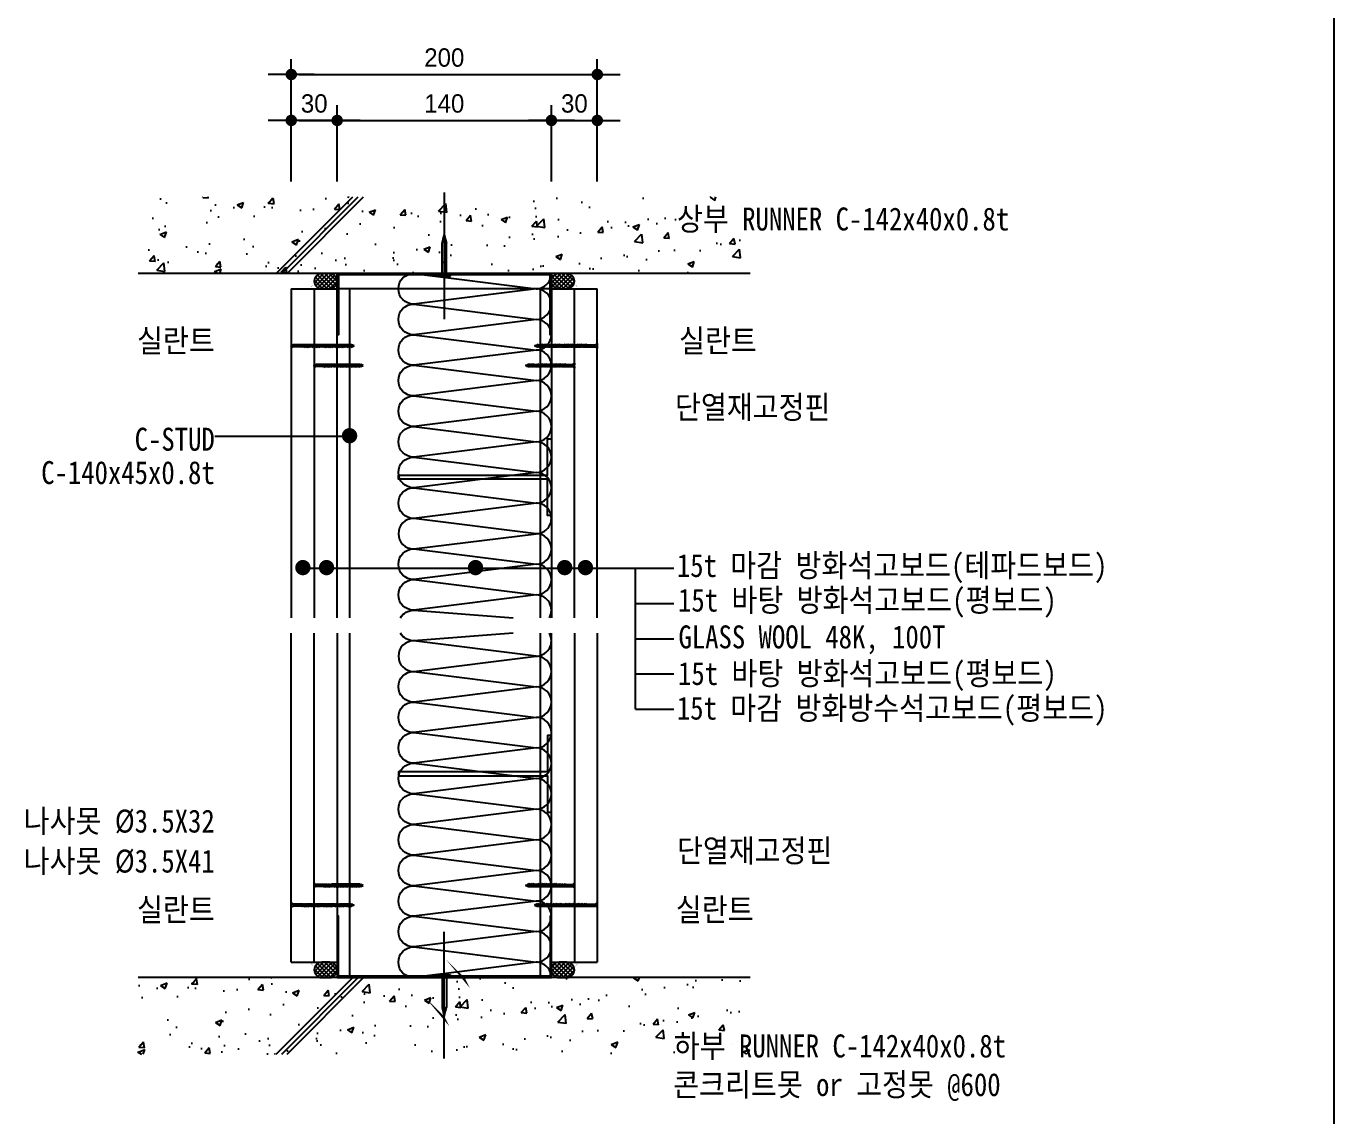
# Model space of a CAD drawing. Header units: millimetres. Extents: x 104 to 12536, y 73 to 2865.
# Drawn here: x 4368 to 5223, y 1595 to 2307 of the extents above; entities that cross this region are included whole.
import ezdxf
from ezdxf.enums import TextEntityAlignment as Align

# ---------------------------------------------------------------- set-up
doc = ezdxf.new("R2010")
doc.units = ezdxf.units.MM
doc.header["$LTSCALE"] = 5
doc.linetypes.add('CEN', pattern=[62, 60, -1, 0, -1])
for name, color, linetype in [('CEN', 1, 'CEN'), ('CHAN', 3, 'Continuous'), ('CONC', 2, 'Continuous'), ('ele', 8, 'Continuous'), ('formline', 6, 'Continuous'), ('GB', 7, 'Continuous'), ('HAT', 8, 'Continuous'), ('HAT-CON', 8, 'Continuous'), ('INSUL', 8, 'Continuous'), ('ITXT', 5, 'Continuous'), ('PIN', 4, 'Continuous'), ('RXDIM', 7, 'Continuous'), ('SCREW2', 8, 'Continuous'), ('TEXT', 7, 'Continuous')]:
    doc.layers.add(name, color=color, linetype=linetype)
doc.styles.add('CGS', font='')
doc.styles.add('RXHS', font='')
doc.styles.get('CGS').set_extended_font_data('Dotum')
doc.styles.get('RXHS').set_extended_font_data('DotumChe')
doc.dimstyles.new('NDIM', dxfattribs={"dimscale": 5, "dimtxt": 2.4, "dimasz": 1, "dimexe": 2, "dimexo": 2, "dimgap": 1, "dimtad": 1, "dimtoh": 1, "dimdec": 0, "dimzin": 0, "dimdsep": 46, "dimtxsty": 'CGS', "dimblk1": 'DOTK', "dimblk2": 'DOTK', "dimsah": 1, "dimcen": 3, "dimclrt": 3, "dimadec": 0, "dimazin": 0, "dimtfac": 1.25, "dimtdec": 0, "dimtix": 1, "dimtmove": 2, "dimatfit": 3, "dimldrblk": 'DOTK', "dimfxl": 1, "dimtolj": 1, "dimtzin": 0, "dimarcsym": 0})

# ---------------------------------------------------------------- blocks, each defined once
blk = doc.blocks.new('나사못41')
at = {"layer": 'SCREW2'}
for p, q in [((2.25, 39.17), (0.63, 38.74)), ((0.63, 38.74), (0.92, 39.12)), ((2.25, 38.32), (0.63, 37.89)), ((0.63, 37.89), (0.92, 38.27)), ((2.25, 36.62), (0.63, 36.19)), ((0.63, 36.19), (0.92, 36.58)), ((2.25, 35.78), (0.63, 35.35)), ((0.63, 35.35), (0.92, 35.73)), ((2.25, 34.93), (0.63, 34.5)), ((0.63, 34.5), (0.92, 34.88)), ((2.25, 37.47), (0.64, 37.04)), ((0.64, 37.04), (0.92, 37.43)), ((2.54, 39.55), (0.92, 39.12)), ((2.54, 38.7), (0.92, 38.27)), ((2.54, 37.86), (0.92, 37.43)), ((2.53, 37.01), (0.92, 36.58)), ((2.54, 36.16), (0.92, 35.73)), ((2.54, 35.31), (0.92, 34.88)), ((2.54, 34.47), (0.92, 34.04)), ((0.93, 38.81), (0.93, 38.28)), ((0.93, 37.97), (0.93, 37.43)), ((0.93, 37.12), (0.93, 36.58)), ((0.93, 36.27), (0.93, 35.73)), ((0.93, 35.43), (0.93, 34.89)), ((0.93, 34.58), (0.93, 34.04)), ((1.6, 41), (0.98, 39.39)), ((0.98, 39.39), (1.64, 39.91)), ((0.98, 39.39), (0.98, 39.14)), ((1.64, 39.91), (1.6, 41)), ((2.26, 39.48), (1.6, 41)), ((2.25, 39.17), (2.54, 39.55)), ((2.25, 39.17), (2.25, 38.63)), ((2.25, 38.32), (2.54, 38.7)), ((2.25, 38.32), (2.25, 37.78)), ((2.25, 37.47), (2.54, 37.86)), ((2.25, 37.47), (2.25, 36.93)), ((2.25, 36.62), (2.53, 37.01)), ((2.25, 36.62), (2.25, 36.08)), ((2.25, 35.78), (2.54, 36.16)), ((2.25, 35.78), (2.25, 35.24)), ((2.25, 34.93), (2.54, 35.31)), ((2.25, 34.93), (2.25, 34.39)), ((2.25, 34.08), (2.54, 34.47)), ((2.25, 33.23), (0.63, 32.8)), ((0.63, 32.8), (0.92, 33.19)), ((2.25, 32.39), (0.63, 31.96)), ((0.63, 31.96), (0.92, 32.34)), ((2.25, 31.54), (0.63, 31.11)), ((0.63, 31.11), (0.92, 31.5)), ((2.25, 29), (0.63, 28.57)), ((0.63, 28.57), (0.92, 28.95)), ((2.25, 34.08), (0.64, 33.65)), ((0.64, 33.65), (0.92, 34.04)), ((2.25, 30.69), (0.64, 30.26)), ((0.64, 30.26), (0.92, 30.65)), ((2.25, 29.85), (0.64, 29.42)), ((0.64, 29.42), (0.93, 29.8)), ((2.25, 28.15), (0.64, 27.72)), ((0.64, 27.72), (0.92, 28.11)), ((2.25, 27.3), (0.64, 26.87)), ((0.64, 26.87), (0.93, 27.26)), ((2.25, 26.46), (0.64, 26.03)), ((0.64, 26.03), (0.92, 26.41)), ((2.53, 33.62), (0.92, 33.19)), ((2.54, 32.77), (0.92, 32.34)), ((2.54, 31.92), (0.92, 31.5)), ((2.54, 31.08), (0.92, 30.65)), ((2.54, 29.38), (0.92, 28.95)), ((2.54, 28.54), (0.92, 28.11)), ((2.54, 26.84), (0.92, 26.41)), ((0.93, 33.73), (0.93, 33.19)), ((0.93, 32.88), (0.93, 32.34)), ((0.93, 32.04), (0.93, 31.5)), ((0.93, 31.19), (0.93, 30.65)), ((0.93, 30.34), (0.93, 29.8)), ((2.54, 30.23), (0.93, 29.8)), ((0.93, 29.49), (0.93, 28.95)), ((0.93, 28.65), (0.93, 28.11)), ((0.93, 27.8), (0.93, 27.26)), ((2.54, 27.69), (0.93, 27.26)), ((0.93, 26.95), (0.93, 26.41)), ((0.93, 26.1), (0.93, 25.56)), ((2.54, 25.99), (0.93, 25.56)), ((2.25, 34.08), (2.25, 33.54)), ((2.25, 33.23), (2.53, 33.62)), ((2.25, 33.23), (2.25, 32.69)), ((2.25, 32.39), (2.54, 32.77)), ((2.25, 32.39), (2.25, 31.85)), ((2.25, 31.54), (2.54, 31.92)), ((2.25, 31.54), (2.25, 31)), ((2.25, 30.69), (2.54, 31.08)), ((2.25, 30.69), (2.25, 30.15)), ((2.25, 29.85), (2.54, 30.23)), ((2.25, 29.84), (2.25, 29.3)), ((2.25, 29), (2.54, 29.38)), ((2.25, 29), (2.25, 28.46)), ((2.25, 28.15), (2.54, 28.54)), ((2.25, 28.15), (2.25, 27.61)), ((2.25, 27.3), (2.54, 27.69)), ((2.25, 27.3), (2.25, 26.76)), ((2.25, 26.46), (2.54, 26.84)), ((2.25, 26.45), (2.25, 25.92)), ((2.25, 25.61), (2.54, 25.99)), ((2.25, 24.76), (0.63, 24.33)), ((0.63, 24.33), (0.92, 24.72)), ((2.25, 25.61), (0.64, 25.18)), ((0.64, 25.18), (0.93, 25.56)), ((2.25, 23.91), (0.64, 23.48)), ((0.64, 23.48), (0.92, 23.87)), ((2.25, 23.07), (0.64, 22.64)), ((0.64, 22.64), (0.93, 23.02)), ((2.26, 22.22), (0.64, 21.79)), ((0.64, 21.79), (0.93, 22.18)), ((2.25, 21.37), (0.64, 20.94)), ((0.64, 20.94), (0.93, 21.33)), ((2.26, 20.53), (0.64, 20.1)), ((0.64, 20.1), (0.93, 20.48)), ((2.25, 19.68), (0.64, 19.25)), ((0.64, 19.25), (0.92, 19.63)), ((2.25, 18.83), (0.64, 18.4)), ((0.64, 18.4), (0.93, 18.79)), ((2.26, 17.98), (0.64, 17.55)), ((0.64, 17.55), (0.93, 17.94)), ((2.26, 17.14), (0.64, 16.71)), ((2.54, 25.15), (0.92, 24.72)), ((2.54, 24.3), (0.92, 23.87)), ((2.54, 20.06), (0.92, 19.63)), ((0.93, 25.26), (0.93, 24.72)), ((0.93, 24.41), (0.93, 23.87)), ((0.93, 23.56), (0.93, 23.02)), ((2.54, 23.45), (0.93, 23.02)), ((0.93, 22.71), (0.93, 22.18)), ((2.54, 22.6), (0.93, 22.18)), ((0.93, 21.87), (0.93, 21.33)), ((2.54, 21.76), (0.93, 21.33)), ((0.93, 21.02), (0.93, 20.48)), ((2.54, 20.91), (0.93, 20.48)), ((0.93, 20.17), (0.93, 19.63)), ((0.93, 19.32), (0.93, 18.79)), ((2.54, 19.21), (0.93, 18.79)), ((0.93, 18.48), (0.93, 17.94)), ((0.93, 18.48), (0.93, 17.94)), ((2.54, 18.37), (0.93, 17.94)), ((0.93, 17.63), (0.93, 17.09)), ((2.55, 17.52), (0.93, 17.09)), ((2.25, 25.61), (2.25, 25.07)), ((2.25, 24.76), (2.54, 25.15)), ((2.25, 24.76), (2.25, 24.22)), ((2.25, 23.91), (2.54, 24.3)), ((2.25, 23.91), (2.25, 23.37)), ((2.25, 23.07), (2.54, 23.45)), ((2.25, 23.06), (2.25, 20.53)), ((2.25, 21.37), (2.54, 21.76)), ((2.25, 21.37), (2.25, 20.83)), ((2.25, 20.52), (2.25, 19.98)), ((2.25, 19.68), (2.54, 20.06)), ((2.25, 19.68), (2.25, 19.14)), ((2.25, 18.83), (2.54, 19.21)), ((2.25, 18.83), (2.25, 18.29)), ((2.25, 17.98), (2.25, 17.44)), ((2.25, 17.13), (2.25, 16.59)), ((2.26, 22.22), (2.54, 22.6)), ((2.26, 20.53), (2.54, 20.91)), ((2.26, 17.98), (2.54, 18.37)), ((2.26, 17.14), (2.55, 17.52)), ((0.64, 16.71), (0.93, 17.09)), ((2.26, 15.44), (0.64, 15.01)), ((0.64, 15.01), (0.93, 15.4)), ((2.26, 14.59), (0.64, 14.16)), ((0.64, 14.16), (0.93, 14.55)), ((2.26, 16.29), (0.65, 15.86)), ((0.65, 15.86), (0.93, 16.24)), ((2.26, 13.75), (0.65, 13.32)), ((0.65, 13.32), (0.93, 13.7)), ((2.26, 12.9), (0.65, 12.47)), ((0.65, 12.47), (0.93, 12.86)), ((2.26, 12.05), (0.65, 11.62)), ((0.65, 11.62), (0.93, 12.01)), ((2.26, 11.21), (0.65, 10.78)), ((0.65, 10.78), (0.93, 11.16)), ((2.26, 10.38), (0.65, 9.95)), ((0.65, 9.95), (0.93, 10.33)), ((2.26, 9.55), (0.65, 9.12)), ((0.65, 9.12), (0.93, 9.5)), ((2.26, 8.72), (0.65, 8.29)), ((0.65, 8.29), (0.93, 8.67)), ((0.93, 16.78), (0.93, 16.24)), ((2.55, 16.67), (0.93, 16.24)), ((0.93, 15.94), (0.93, 15.4)), ((2.54, 15.83), (0.93, 15.4)), ((0.93, 15.09), (0.93, 14.55)), ((2.55, 14.98), (0.93, 14.55)), ((0.93, 14.24), (0.93, 13.7)), ((2.55, 14.13), (0.93, 13.7)), ((0.93, 13.39), (0.93, 12.86)), ((2.55, 13.29), (0.93, 12.86)), ((0.93, 12.55), (0.93, 12.01)), ((2.55, 12.44), (0.93, 12.01)), ((0.93, 11.7), (0.93, 10.33)), ((2.55, 11.59), (0.93, 11.16)), ((2.55, 10.76), (0.93, 10.33)), ((0.93, 10.02), (0.93, 9.5)), ((2.55, 9.93), (0.93, 9.5)), ((0.93, 9.19), (0.93, 8.67)), ((2.55, 9.1), (0.93, 8.67)), ((2.25, 16.29), (2.25, 15.75)), ((2.25, 15.44), (2.25, 14.9)), ((2.25, 14.59), (2.25, 14.05)), ((2.25, 13.75), (2.25, 13.21)), ((2.25, 12.05), (2.25, 11.51)), ((2.25, 11.2), (2.25, 10.68)), ((2.25, 10.37), (2.25, 9.85)), ((2.25, 9.54), (2.25, 9.02)), ((2.25, 8.71), (2.25, 8.19)), ((2.26, 16.29), (2.55, 16.67)), ((2.26, 15.44), (2.54, 15.83)), ((2.26, 14.59), (2.55, 14.98)), ((2.26, 13.75), (2.55, 14.13)), ((2.26, 12.9), (2.55, 13.29)), ((2.26, 12.9), (2.26, 12.36)), ((2.26, 12.05), (2.55, 12.44)), ((2.26, 11.21), (2.55, 11.59)), ((2.26, 10.38), (2.55, 10.76)), ((2.26, 9.55), (2.55, 9.93)), ((2.26, 8.72), (2.55, 9.1)), ((2.26, 7.89), (0.65, 7.46)), ((0.65, 7.46), (0.93, 7.84)), ((2.26, 7.06), (0.65, 6.63)), ((0.65, 6.63), (0.93, 7.01)), ((0.93, 8.36), (0.93, 7.84)), ((2.55, 8.27), (0.93, 7.84)), ((0.93, 7.53), (0.93, 7.01)), ((2.55, 7.44), (0.93, 7.01)), ((0.93, 6.7), (0.93, 1.19)), ((1.54, 0.48), (1.54, 0.65)), ((1.6, 0.68), (1.57, 0.68)), ((1.63, 0.48), (1.63, 0.65)), ((2.08, 0), (3.2, 0)), ((2.25, 7.88), (2.25, 7.36)), ((2.25, 7.05), (2.25, 1.19)), ((2.26, 7.89), (2.55, 8.27)), ((2.26, 7.06), (2.55, 7.44)), ((-0.03, 0), (1.09, 0))]:
    blk.add_line(p, q, dxfattribs=at)
for centre, radius, start, end in [((-0.49, 1.35), 1.43, 288.66128, 353.44689), ((1.07, 0.47), 0.473, 267.52648, 0.91384), ((1.59, -1.99), 2.05, 80.28655, 99.71345), ((1.57, 0.65), 0.033, 90, 180), ((1.6, 0.65), 0.033, 0, 90), ((2.1, 0.47), 0.473, 179.08616, 272.47352), ((3.64, 1.33), 1.4, 185.72984, 251.659)]:
    blk.add_arc(centre, radius, start, end, dxfattribs=at)
blk = doc.blocks.new('고정못')
at = {"layer": 'CEN'}
blk.add_line((4.11, 55.13), (4.11, -27.57), dxfattribs=at)
at = {"layer": 'SCREW2'}
for p, q in [((2.66, 21.76), (4.11, 27.57)), ((4.11, 27.57), (5.56, 21.76)), ((2.66, 2.42), (2.66, 21.76)), ((5.56, 2.42), (5.56, 21.76)), ((0, 1.45), (8.22, 1.45)), ((0, 0.48), (0, 1.45)), ((0, 0.48), (8.22, 0.48)), ((2.42, 0), (2.42, 0.48)), ((2.42, 0), (5.8, 0)), ((5.8, 0), (5.8, 0.48)), ((8.22, 0.48), (8.22, 1.45))]:
    blk.add_line(p, q, dxfattribs=at)
blk.add_lwpolyline([(4.11, 27.57), (4.63, 22.28, 0.255479), (5.56, 21.76, 0.15073)], format="xyb", dxfattribs=at)
at = {"layer": 'SCREW2', "extrusion": (0, 0, -1)}
for centre, major_axis, ratio, start_param, end_param in [((0.06, 2.43), (2.6, 0.01), 0.375814, 0.025149, 1.595945), ((0.99, 2.42), (2.42, 0.09), 0.428989, 0.090861, 1.274963)]:
    blk.add_ellipse(centre, major_axis=major_axis, ratio=ratio, start_param=start_param, end_param=end_param, dxfattribs=at)
at = {"layer": 'SCREW2'}
for centre, major_axis, ratio, start_param, end_param in [((7.23, 2.42), (-2.42, 0.09), 0.428989, 0.090861, 1.274963), ((8.16, 2.43), (-2.6, 0.01), 0.375814, 0.025149, 1.595945)]:
    blk.add_ellipse(centre, major_axis=major_axis, ratio=ratio, start_param=start_param, end_param=end_param, dxfattribs=at)
blk = doc.blocks.new('DOTK')
blk.add_line((-3, 0), (3, 0))
at = {"const_width": 0.75}
blk.add_lwpolyline([(-0.375, 0, 1), (0.375, 0, 1)], format="xyb", close=True, dxfattribs=at)
blk = doc.blocks.new('*D149')
at = {"layer": 'RXDIM', "color": 0, "lineweight": -2, "transparency": 16777216}
for p, q in [((4541.59, 2205.76), (4541.59, 2285.76)), ((4741.59, 2205.76), (4741.59, 2285.76)), ((4546.59, 2275.76), (4736.59, 2275.76))]:
    blk.add_line(p, q, dxfattribs=at)
at = {"layer": 'RXDIM', "color": 0, "lineweight": -2, "transparency": 16777216, "xscale": 5, "yscale": 5, "zscale": 5, "rotation": 180}
blk.add_blockref('DOTK', (4541.59, 2275.76), dxfattribs=at)
at = {"layer": 'RXDIM', "color": 0, "lineweight": -2, "transparency": 16777216, "xscale": 5, "yscale": 5, "zscale": 5}
blk.add_blockref('DOTK', (4741.59, 2275.76), dxfattribs=at)
at = {"layer": 'RXDIM', "color": 3, "transparency": 16777216, "insert": (4641.59, 2286.77), "char_height": 12, "attachment_point": 5, "style": 'CGS'}
blk.add_mtext('\\A1;200', dxfattribs=at)
blk = doc.blocks.new('*D150')
at = {"layer": 'RXDIM', "color": 0, "lineweight": -2, "transparency": 16777216}
for p, q in [((4541.59, 2205.76), (4541.59, 2255.76)), ((4571.59, 2205.76), (4571.59, 2255.76)), ((4546.59, 2245.76), (4566.59, 2245.76))]:
    blk.add_line(p, q, dxfattribs=at)
at = {"layer": 'RXDIM', "color": 0, "lineweight": -2, "transparency": 16777216, "xscale": 5, "yscale": 5, "zscale": 5, "rotation": 180}
blk.add_blockref('DOTK', (4541.59, 2245.76), dxfattribs=at)
at = {"layer": 'RXDIM', "color": 0, "lineweight": -2, "transparency": 16777216, "xscale": 5, "yscale": 5, "zscale": 5}
blk.add_blockref('DOTK', (4571.59, 2245.76), dxfattribs=at)
at = {"layer": 'RXDIM', "color": 3, "transparency": 16777216, "insert": (4556.59, 2256.77), "char_height": 12, "attachment_point": 5, "style": 'CGS'}
blk.add_mtext('\\A1;30', dxfattribs=at)
blk = doc.blocks.new('*D151')
at = {"layer": 'RXDIM', "color": 0, "lineweight": -2, "transparency": 16777216}
for p, q in [((4571.59, 2205.76), (4571.59, 2255.76)), ((4711.59, 2205.76), (4711.59, 2255.76)), ((4576.59, 2245.76), (4706.59, 2245.76))]:
    blk.add_line(p, q, dxfattribs=at)
at = {"layer": 'RXDIM', "color": 0, "lineweight": -2, "transparency": 16777216, "xscale": 5, "yscale": 5, "zscale": 5, "rotation": 180}
blk.add_blockref('DOTK', (4571.59, 2245.76), dxfattribs=at)
at = {"layer": 'RXDIM', "color": 0, "lineweight": -2, "transparency": 16777216, "xscale": 5, "yscale": 5, "zscale": 5}
blk.add_blockref('DOTK', (4711.59, 2245.76), dxfattribs=at)
at = {"layer": 'RXDIM', "color": 3, "transparency": 16777216, "insert": (4641.59, 2256.77), "char_height": 12, "attachment_point": 5, "style": 'CGS'}
blk.add_mtext('\\A1;140', dxfattribs=at)
blk = doc.blocks.new('*D152')
at = {"layer": 'RXDIM', "color": 0, "lineweight": -2, "transparency": 16777216}
for p, q in [((4711.59, 2205.76), (4711.59, 2255.76)), ((4741.59, 2205.76), (4741.59, 2255.76)), ((4716.59, 2245.76), (4736.59, 2245.76))]:
    blk.add_line(p, q, dxfattribs=at)
at = {"layer": 'RXDIM', "color": 0, "lineweight": -2, "transparency": 16777216, "xscale": 5, "yscale": 5, "zscale": 5, "rotation": 180}
blk.add_blockref('DOTK', (4711.59, 2245.76), dxfattribs=at)
at = {"layer": 'RXDIM', "color": 0, "lineweight": -2, "transparency": 16777216, "xscale": 5, "yscale": 5, "zscale": 5}
blk.add_blockref('DOTK', (4741.59, 2245.76), dxfattribs=at)
at = {"layer": 'RXDIM', "color": 3, "transparency": 16777216, "insert": (4726.59, 2256.77), "char_height": 12, "attachment_point": 5, "style": 'CGS'}
blk.add_mtext('\\A1;30', dxfattribs=at)
blk = doc.blocks.new('나사못32')
at = {"layer": 'SCREW2'}
for p, q in [((2.24, 30.17), (0.63, 29.74)), ((0.63, 29.74), (0.92, 30.12)), ((2.25, 29.32), (0.63, 28.89)), ((0.63, 28.89), (0.92, 29.27)), ((2.25, 28.47), (0.63, 28.04)), ((0.63, 28.04), (0.92, 28.43)), ((2.24, 27.62), (0.63, 27.19)), ((0.63, 27.19), (0.91, 27.58)), ((2.24, 26.78), (0.63, 26.35)), ((0.63, 26.35), (0.92, 26.73)), ((2.25, 25.93), (0.63, 25.5)), ((0.63, 25.5), (0.92, 25.88)), ((2.53, 28.01), (0.91, 27.58)), ((2.53, 30.55), (0.92, 30.12)), ((0.92, 29.81), (0.92, 29.28)), ((2.53, 29.7), (0.92, 29.27)), ((0.92, 28.97), (0.92, 28.43)), ((2.54, 28.86), (0.92, 28.43)), ((0.92, 28.12), (0.92, 27.58)), ((0.92, 27.27), (0.92, 26.73)), ((2.53, 27.16), (0.92, 26.73)), ((0.92, 26.43), (0.92, 25.89)), ((2.53, 26.31), (0.92, 25.88)), ((1.6, 32), (0.98, 30.39)), ((0.98, 30.39), (1.64, 30.91)), ((0.98, 30.39), (0.98, 30.14)), ((1.64, 30.91), (1.6, 32)), ((2.27, 30.45), (1.6, 32)), ((2.24, 30.17), (2.53, 30.55)), ((2.24, 30.17), (2.24, 29.63)), ((2.24, 29.32), (2.24, 28.78)), ((2.24, 28.47), (2.24, 27.93)), ((2.24, 27.62), (2.53, 28.01)), ((2.24, 27.62), (2.24, 27.08)), ((2.24, 26.78), (2.53, 27.16)), ((2.24, 26.78), (2.24, 26.24)), ((2.24, 25.93), (2.24, 25.39)), ((2.25, 29.32), (2.53, 29.7)), ((2.25, 28.47), (2.54, 28.86)), ((2.25, 25.93), (2.53, 26.31)), ((2.25, 25.08), (0.63, 24.65)), ((0.63, 24.65), (0.92, 25.04)), ((2.24, 24.23), (0.63, 23.8)), ((0.63, 23.8), (0.91, 24.19)), ((2.24, 23.39), (0.63, 22.96)), ((0.63, 22.96), (0.92, 23.34)), ((2.25, 22.54), (0.63, 22.11)), ((0.63, 22.11), (0.92, 22.5)), ((2.25, 21.69), (0.63, 21.26)), ((0.63, 21.26), (0.92, 21.65)), ((2.25, 20), (0.63, 19.57)), ((0.63, 19.57), (0.92, 19.95)), ((2.25, 19.15), (0.63, 18.72)), ((0.63, 18.72), (0.92, 19.11)), ((2.25, 17.46), (0.63, 17.03)), ((0.63, 17.03), (0.92, 17.41)), ((2.25, 20.85), (0.64, 20.42)), ((0.64, 20.42), (0.92, 20.8)), ((2.25, 18.3), (0.64, 17.87)), ((0.64, 17.87), (0.92, 18.26)), ((2.53, 24.62), (0.91, 24.19)), ((0.92, 25.58), (0.92, 25.04)), ((2.54, 25.47), (0.92, 25.04)), ((0.92, 24.73), (0.92, 24.19)), ((0.92, 23.88), (0.92, 23.34)), ((2.53, 23.77), (0.92, 23.34)), ((0.92, 23.04), (0.92, 22.5)), ((2.53, 22.92), (0.92, 22.5)), ((0.92, 22.19), (0.92, 21.65)), ((2.54, 22.08), (0.92, 21.65)), ((0.92, 21.34), (0.92, 20.8)), ((2.54, 21.23), (0.92, 20.8)), ((0.92, 20.49), (0.92, 19.95)), ((2.53, 20.38), (0.92, 19.95)), ((0.92, 19.65), (0.92, 19.11)), ((2.54, 19.54), (0.92, 19.11)), ((0.92, 18.8), (0.92, 18.26)), ((2.54, 18.69), (0.92, 18.26)), ((0.92, 17.95), (0.92, 17.41)), ((2.54, 17.84), (0.92, 17.41)), ((0.92, 17.45), (0.92, 16.92)), ((0.92, 17.22), (0.92, 16.68)), ((2.54, 17.11), (0.92, 16.68)), ((2.24, 25.08), (2.24, 24.54)), ((2.24, 24.23), (2.53, 24.62)), ((2.24, 24.23), (2.24, 23.69)), ((2.24, 23.39), (2.53, 23.77)), ((2.24, 23.39), (2.24, 22.85)), ((2.24, 22.54), (2.24, 22)), ((2.24, 21.69), (2.24, 21.15)), ((2.24, 20.84), (2.24, 20.3)), ((2.24, 20), (2.24, 19.46)), ((2.24, 19.15), (2.24, 18.61)), ((2.24, 18.3), (2.24, 17.76)), ((2.24, 17.45), (2.24, 17.03)), ((2.25, 25.08), (2.54, 25.47)), ((2.25, 22.54), (2.53, 22.92)), ((2.25, 21.69), (2.54, 22.08)), ((2.25, 20.85), (2.54, 21.23)), ((2.25, 20), (2.53, 20.38)), ((2.25, 19.15), (2.54, 19.54)), ((2.25, 18.3), (2.54, 18.69)), ((2.25, 17.46), (2.54, 17.84)), ((2.25, 16.73), (2.54, 17.11)), ((2.25, 15.9), (0.63, 15.47)), ((0.63, 15.47), (0.92, 15.86)), ((2.25, 13.36), (0.63, 12.93)), ((0.63, 12.93), (0.92, 13.32)), ((2.25, 16.73), (0.64, 16.3)), ((0.64, 16.3), (0.92, 16.68)), ((2.25, 15.06), (0.64, 14.63)), ((0.64, 14.63), (0.92, 15.01)), ((2.25, 14.21), (0.64, 13.78)), ((0.64, 13.78), (0.92, 14.16)), ((2.25, 12.51), (0.64, 12.08)), ((0.64, 12.08), (0.92, 12.47)), ((2.25, 11.67), (0.64, 11.24)), ((0.64, 11.24), (0.92, 11.62)), ((2.26, 10.82), (0.64, 10.39)), ((0.64, 10.39), (0.93, 10.78)), ((2.27, 9.98), (0.65, 9.55)), ((0.65, 9.55), (0.94, 9.93)), ((2.27, 9.13), (0.66, 8.7)), ((0.66, 8.7), (0.94, 9.09)), ((0.92, 16.37), (0.92, 15.86)), ((2.54, 16.29), (0.92, 15.86)), ((0.92, 15.55), (0.92, 15.01)), ((2.54, 15.44), (0.92, 15.01)), ((0.92, 14.7), (0.92, 14.16)), ((2.54, 14.59), (0.92, 14.16)), ((0.92, 13.86), (0.92, 13.32)), ((2.54, 13.75), (0.92, 13.32)), ((0.92, 13.01), (0.92, 12.47)), ((2.54, 12.9), (0.92, 12.47)), ((0.92, 12.16), (0.92, 11.62)), ((2.54, 12.05), (0.92, 11.62)), ((0.93, 11.32), (0.93, 10.78)), ((2.55, 11.21), (0.93, 10.78)), ((0.94, 10.47), (0.94, 9.93)), ((2.55, 10.36), (0.94, 9.93)), ((2.56, 9.51), (0.94, 9.09)), ((0.95, 9.63), (0.95, 9.09)), ((0.95, 8.78), (0.95, 8.24)), ((2.56, 8.67), (0.95, 8.24)), ((2.24, 16.72), (2.24, 16.54)), ((2.24, 16.71), (2.24, 15.86)), ((2.24, 15.9), (2.24, 15.36)), ((2.24, 14.21), (2.24, 13.67)), ((2.24, 13.36), (2.24, 12.82)), ((2.24, 12.51), (2.24, 11.97)), ((2.25, 15.9), (2.54, 16.29)), ((2.25, 15.06), (2.54, 15.44)), ((2.25, 15.06), (2.25, 14.52)), ((2.25, 14.21), (2.54, 14.59)), ((2.25, 13.36), (2.54, 13.75)), ((2.25, 12.51), (2.54, 12.9)), ((2.25, 11.67), (2.54, 12.05)), ((2.25, 11.67), (2.25, 11.13)), ((2.26, 10.82), (2.55, 11.21)), ((2.26, 10.82), (2.26, 10.28)), ((2.27, 9.98), (2.55, 10.36)), ((2.27, 9.98), (2.27, 9.44)), ((2.27, 9.13), (2.56, 9.51)), ((2.27, 9.13), (2.27, 8.59)), ((2.27, 8.28), (2.56, 8.67)), ((0, 0), (1.12, 0)), ((2.27, 8.28), (0.66, 7.85)), ((0.66, 7.85), (0.95, 8.24)), ((2.28, 7.44), (0.67, 7.01)), ((0.67, 7.01), (0.95, 7.39)), ((2.29, 6.59), (0.67, 6.16)), ((0.67, 6.16), (0.96, 6.55)), ((2.28, 5.74), (0.67, 5.31)), ((0.67, 5.31), (0.95, 5.7)), ((0.95, 7.93), (0.95, 7.39)), ((2.57, 7.82), (0.95, 7.39)), ((2.57, 6.13), (0.95, 5.7)), ((0.95, 5.39), (0.95, 1.19)), ((0.96, 7.09), (0.96, 6.55)), ((2.57, 6.98), (0.96, 6.55)), ((0.96, 6.24), (0.96, 5.7)), ((1.57, 0.48), (1.57, 0.65)), ((1.63, 0.68), (1.6, 0.68)), ((1.66, 0.48), (1.66, 0.65)), ((2.27, 8.28), (2.27, 7.74)), ((2.27, 5.74), (2.27, 1.19)), ((2.28, 7.44), (2.57, 7.82)), ((2.28, 7.44), (2.28, 6.9)), ((2.28, 6.59), (2.28, 6.05)), ((2.28, 5.74), (2.57, 6.13)), ((2.29, 6.59), (2.57, 6.98)), ((2.11, 0), (3.23, 0))]:
    blk.add_line(p, q, dxfattribs=at)
for centre, radius, start, end in [((-0.44, 1.33), 1.4, 288.341, 354.27016), ((1.1, 0.47), 0.473, 267.52648, 0.91384), ((1.61, -1.99), 2.05, 80.28655, 99.71345), ((1.6, 0.65), 0.033, 90, 180), ((1.63, 0.65), 0.033, 360, 90), ((2.13, 0.47), 0.473, 179.08616, 272.47352), ((3.67, 1.33), 1.4, 185.72984, 251.659)]:
    blk.add_arc(centre, radius, start, end, dxfattribs=at)

msp = doc.modelspace()

# ---------------------------------------------------------------- hatches: boundary and pattern name
at = {"layer": 'HAT'}
h = msp.add_hatch(dxfattribs=at)
h.set_pattern_fill('_USER', color=256, scale=2, angle=45, style=0, double=1, pattern_type=0)
h.set_pattern_definition([(45, (596.2201, -5950.2375), (-1.41421356, 1.41421356), []), (135, (596.2201, -5950.2375), (-1.41421356, -1.41421356), [])])
h.paths.add_polyline_path([(4566.59, 2145.76), (4561.59, 2145.76, 1), (4561.59, 2135.76), (4566.59, 2135.76, 1)])
h = msp.add_hatch(dxfattribs=at)
h.set_pattern_fill('_USER', color=256, scale=2, angle=45, style=0, double=1, pattern_type=0)
h.set_pattern_definition([(45, (751.2201, -5950.2375), (-1.41421356, 1.41421356), []), (135, (751.2201, -5950.2375), (-1.41421356, -1.41421356), [])])
h.paths.add_polyline_path([(4721.59, 2145.76), (4716.59, 2145.76, 1), (4716.59, 2135.76), (4721.59, 2135.76, 1)])
h = msp.add_hatch(dxfattribs=at)
h.set_pattern_fill('_USER', color=256, scale=2, angle=45, style=0, double=1, pattern_type=0)
h.set_pattern_definition([(45, (596.2201, -6400.238), (-1.41421356, 1.41421356), []), (135, (596.2201, -6400.238), (-1.41421356, -1.41421356), [])])
h.paths.add_polyline_path([(4566.59, 1695.76), (4561.59, 1695.76, 1), (4561.59, 1685.76), (4566.59, 1685.76, 1)])
h = msp.add_hatch(dxfattribs=at)
h.set_pattern_fill('_USER', color=256, scale=2, angle=45, style=0, double=1, pattern_type=0)
h.set_pattern_definition([(45, (751.2201, -6400.238), (-1.41421356, 1.41421356), []), (135, (751.2201, -6400.238), (-1.41421356, -1.41421356), [])])
h.paths.add_polyline_path([(4721.59, 1695.76), (4716.59, 1695.76, 1), (4716.59, 1685.76), (4721.59, 1685.76, 1)])
at = {"layer": 'HAT-CON'}
h = msp.add_hatch(dxfattribs=at)
h.set_pattern_fill('AR-CONC', color=256, scale=6, style=0)
h.set_pattern_definition([(50, (-40307.598, -3343.775), (43.03561, -3.765128), [4.5, -49.5]), (355, (-40307.598, -3343.775), (-8.32508, 45.13153), [3.6, -39.6]), (100.4514, (-40304.01, -3344.09), (34.710563, 41.366373), [3.82441, -42.068527]), (46.1842, (-40307.6, -3331.775), (64.03446, -9.93114), [6.75, -74.25]), (96.6356, (-40302.26, -3332.6), (56.07976, 58.44707), [5.73662, -63.10278]), (351.1842, (-40307.6, -3331.775), (56.07972, 58.44712), [5.4, -59.4]), (21, (-40301.598, -3334.775), (35.814423, -24.157133), [4.5, -49.5]), (326, (-40301.598, -3334.775), (14.59892, 43.509003), [3.6, -39.6]), (71.4514, (-40298.613, -3336.79), (50.413358, 19.35183), [3.82441, -42.068527]), (37.5, (-40307.598, -3343.775), (0.7295913, 19.973631), [0, -39.12, 0, -40.2, 0, -39.75]), (7.5, (-40307.598, -3343.775), (15.784172, 23.664703), [0, -22.92, 0, -38.22, 0, -15.15]), (327.5, (-40320.978, -3343.775), (32.029346, -1.3532923), [0, -15, 0, -46.8, 0, -62.1]), (317.5, (-40326.978, -3343.775), (34.99117, 6.006299), [0, -19.5, 0, -31.08, 0, -44.1])])
h.paths.add_polyline_path([(4841.59, 2145.76), (4841.59, 2195.76), (4441.59, 2195.76), (4441.59, 2145.76)])
h = msp.add_hatch(dxfattribs=at)
h.set_pattern_fill('AR-CONC', color=256, scale=6, style=0)
h.set_pattern_definition([(50, (-40357.598, -3853.775), (43.03561, -3.765128), [4.5, -49.5]), (355, (-40357.598, -3853.775), (-8.32508, 45.13153), [3.6, -39.6]), (100.4514, (-40354.01, -3854.09), (34.710563, 41.366373), [3.82441, -42.068527]), (46.1842, (-40357.6, -3841.775), (64.03446, -9.93114), [6.75, -74.25]), (96.6356, (-40352.26, -3842.6), (56.07976, 58.44707), [5.73662, -63.10278]), (351.1842, (-40357.6, -3841.775), (56.07972, 58.44712), [5.4, -59.4]), (21, (-40351.598, -3844.775), (35.814423, -24.157133), [4.5, -49.5]), (326, (-40351.598, -3844.775), (14.59892, 43.509003), [3.6, -39.6]), (71.4514, (-40348.613, -3846.79), (50.413358, 19.35183), [3.82441, -42.068527]), (37.5, (-40357.598, -3853.775), (0.7295913, 19.973631), [0, -39.12, 0, -40.2, 0, -39.75]), (7.5, (-40357.598, -3853.775), (15.784172, 23.664703), [0, -22.92, 0, -38.22, 0, -15.15]), (327.5, (-40370.978, -3853.775), (32.029346, -1.3532923), [0, -15, 0, -46.8, 0, -62.1]), (317.5, (-40376.978, -3853.775), (34.99117, 6.006299), [0, -19.5, 0, -31.08, 0, -44.1])])
h.paths.add_polyline_path([(4841.59, 1635.76), (4841.59, 1685.76), (4441.59, 1685.76), (4441.59, 1635.76)])

# ---------------------------------------------------------------- linework, layer by layer
at = {"layer": 'CHAN', "color": 3}
for points in [[(4711.59, 2145.76), (4711.59, 2105.76), (4710.79, 2105.76), (4710.79, 2144.96), (4572.39, 2144.96), (4572.39, 2105.76), (4571.59, 2105.76), (4571.59, 2145.76)], [(4572.39, 1686.56), (4572.39, 1725.76), (4571.59, 1725.76), (4571.59, 1685.76), (4711.59, 1685.76), (4711.59, 1725.76), (4710.79, 1725.76), (4710.79, 1686.56)]]:
    msp.add_lwpolyline(points, close=True, dxfattribs=at)
at = {"layer": 'CONC'}
for p, q in [((4841.59, 2145.76), (4441.59, 2145.76)), ((4841.59, 1685.76), (4441.59, 1685.76))]:
    msp.add_line(p, q, dxfattribs=at)
at = {"layer": 'ele', "color": 8}
for p, q in [((4572.39, 2135.99), (4711.59, 2135.99)), ((4579.64, 2135.99), (4579.64, 1920.76)), ((4704.34, 2135.99), (4704.34, 1920.76)), ((4579.64, 1910.76), (4579.64, 1686.56)), ((4704.34, 1910.76), (4704.34, 1686.56))]:
    msp.add_line(p, q, dxfattribs=at)
at = {"layer": 'formline'}
msp.add_line((5222.94, 2865.5), (5222.94, 104.5), dxfattribs=at)
at = {"layer": 'GB', "color": 7}
for p, q in [((4541.59, 2135.76), (4541.59, 1920.76)), ((4556.59, 2135.76), (4556.59, 1920.76)), ((4571.59, 1920.76), (4571.59, 2135.76)), ((4711.59, 2135.76), (4711.59, 1920.76)), ((4726.59, 1920.76), (4726.59, 2135.76)), ((4741.59, 1920.76), (4741.59, 2135.76)), ((4541.59, 1695.76), (4541.59, 1910.76)), ((4556.59, 1695.76), (4556.59, 1910.76)), ((4571.59, 1910.76), (4571.59, 1695.76)), ((4711.59, 1695.76), (4711.59, 1910.76)), ((4726.59, 1910.76), (4726.59, 1695.76)), ((4741.59, 1910.76), (4741.59, 1695.76))]:
    msp.add_line(p, q, dxfattribs=at)
at = {"layer": 'GB'}
for p, q in [((4541.59, 2135.76), (4571.59, 2135.76)), ((4711.59, 2135.76), (4741.59, 2135.76)), ((4541.59, 1695.76), (4571.59, 1695.76)), ((4711.59, 1695.76), (4741.59, 1695.76))]:
    msp.add_line(p, q, dxfattribs=at)
at = {"layer": 'HAT'}
for points in [[(4561.59, 2145.76, 1), (4561.59, 2135.76), (4566.59, 2135.76, 1), (4566.59, 2145.76), (4561.59, 2145.76)], [(4716.59, 2145.76, 1), (4716.59, 2135.76), (4721.59, 2135.76, 1), (4721.59, 2145.76), (4716.59, 2145.76)], [(4561.59, 1695.76, 1), (4561.59, 1685.76), (4566.59, 1685.76, 1), (4566.59, 1695.76), (4561.59, 1695.76)], [(4716.59, 1695.76, 1), (4716.59, 1685.76), (4721.59, 1685.76, 1), (4721.59, 1695.76), (4716.59, 1695.76)]]:
    msp.add_lwpolyline(points, format="xyb", dxfattribs=at)
at = {"layer": 'HAT-CON'}
for p, q in [((4531.79, 2145.76), (4581.79, 2195.76)), ((4535.32, 2145.76), (4585.32, 2195.76)), ((4538.86, 2145.76), (4588.86, 2195.76)), ((4531.79, 1635.76), (4581.79, 1685.76)), ((4535.32, 1635.76), (4585.32, 1685.76)), ((4538.86, 1635.76), (4588.86, 1685.76))]:
    msp.add_line(p, q, dxfattribs=at)
at = {"layer": 'INSUL'}
for points in [[(4710.25, 1920.76, 0.57735), (4701.59, 1935.76), (4621.59, 1925.76, -1), (4621.59, 1945.76), (4701.59, 1935.76, 1), (4701.59, 1955.76), (4621.59, 1945.76, -1), (4621.59, 1965.76), (4701.59, 1975.76), (4621.59, 1985.76, 1), (4621.59, 1965.76), (4701.59, 1955.76, 1), (4701.59, 1975.76, 0.414214), (4711.59, 1985.76, 0.414214), (4701.59, 1995.76), (4621.59, 1985.76, -1), (4621.59, 2005.76), (4701.59, 1995.76, 1), (4701.59, 2015.76), (4621.59, 2005.76, -1), (4621.59, 2025.76), (4701.59, 2015.76, 1), (4701.59, 2035.76), (4621.59, 2025.76, -1), (4621.59, 2045.76), (4701.59, 2035.76, 1), (4701.59, 2055.76), (4621.59, 2045.76, -1), (4621.59, 2065.76), (4701.59, 2055.76, 1), (4701.59, 2075.76), (4621.59, 2065.76, -1), (4621.59, 2085.76), (4701.59, 2075.76, 1), (4701.59, 2095.76), (4621.59, 2085.76, -1), (4621.59, 2105.76), (4701.59, 2095.76, 1), (4701.59, 2115.76), (4621.59, 2105.76, -1), (4621.59, 2125.76), (4701.59, 2115.76, 1), (4701.59, 2135.76), (4621.59, 2125.76, -1), (4621.59, 2145.76), (4701.59, 2135.76, 0.414214), (4711.59, 2145.76)], [(4612.93, 1920.76, -0.267949), (4621.59, 1925.76), (4686.59, 1920.76)], [(4711.59, 1685.76, 0.414214), (4701.59, 1695.76), (4621.59, 1685.76, -1), (4621.59, 1705.76), (4701.59, 1695.76, 1), (4701.59, 1715.76), (4621.59, 1705.76, -1), (4621.59, 1725.76), (4701.59, 1715.76, 1), (4701.59, 1735.76), (4621.59, 1725.76, -1), (4621.59, 1745.76), (4701.59, 1735.76, 1), (4701.59, 1755.76), (4621.59, 1745.76, -1), (4621.59, 1765.76), (4701.59, 1755.76, 1), (4701.59, 1775.76), (4621.59, 1765.76, -1), (4621.59, 1785.76), (4701.59, 1775.76, 1), (4701.59, 1795.76), (4621.59, 1785.76, -1), (4621.59, 1805.76), (4701.59, 1795.76, 1), (4701.59, 1815.76), (4621.59, 1805.76, -1), (4621.59, 1825.76), (4701.59, 1815.76, 1), (4701.59, 1835.76), (4621.59, 1825.76, -1), (4621.59, 1845.76), (4701.59, 1835.76, 1), (4701.59, 1855.76), (4621.59, 1845.76, -1), (4621.59, 1865.76), (4701.59, 1855.76, 1), (4701.59, 1875.76), (4621.59, 1865.76, -1), (4621.59, 1885.76), (4701.59, 1895.76), (4621.59, 1905.76, 1), (4621.59, 1885.76), (4701.59, 1875.76, 1), (4701.59, 1895.76, 0.414214), (4711.59, 1905.76, 0.131652), (4710.25, 1910.76, 0.131652)], [(4686.59, 1910.76), (4621.59, 1905.76, -0.267949), (4612.93, 1910.76, -0.267949)]]:
    msp.add_lwpolyline(points, format="xyb", dxfattribs=at)
at = {"layer": 'ITXT'}
msp.add_line((4766.59, 1861.16), (4766.59, 1953.16), dxfattribs=at)
for points in [[(4704.76, 2145.75, 0, 8.33, 0), (4720.9, 2164.84, 0, 0, 0), (4736.23, 2183.09, 0, 0, 0), (4790.9, 2183.09, 0, 0, 0)], [(4555.27, 2137.53, 0, 8.33, 0), (4538.93, 2118.62, 0, 0, 0), (4526.07, 2103.49, 0, 0, 0), (4491.59, 2103.49, 0, 0, 0)], [(4727.9, 2137.53, 0, 8.33, 0), (4744.25, 2118.62, 0, 0, 0), (4757.1, 2103.49, 0, 0, 0), (4790.9, 2103.49, 0, 0, 0)], [(4711.65, 2014.51, 0, 8.33, 0), (4727.54, 2033.81, 0, 0, 0), (4748.86, 2059.87, 0, 0, 0), (4790.9, 2059.87, 0, 0, 0)], [(4711.56, 1814.59, 0, 8.33, 0), (4727.45, 1795.29, 0, 0, 0), (4748.77, 1769.23, 0, 0, 0), (4791.59, 1769.23, 0, 0, 0)], [(4559.89, 1745.21, 0, 8.33, 0), (4543.55, 1764.12, 0, 0, 0), (4522.3, 1788.77, 0, 0, 0), (4491.59, 1788.77, 0, 0, 0)], [(4548.46, 1732.14, 0, 8.33, 0), (4532.11, 1751.06, 0, 0, 0), (4522.3, 1762.64, 0, 0, 0), (4491.59, 1762.64, 0, 0, 0)], [(4555.27, 1694.16, 0, 8.33, 0), (4538.93, 1713.07, 0, 0, 0), (4526.07, 1728.21, 0, 0, 0), (4491.59, 1728.21, 0, 0, 0)], [(4727.9, 1694.16, 0, 8.33, 0), (4744.25, 1713.07, 0, 0, 0), (4757.1, 1728.21, 0, 0, 0), (4791.59, 1728.21, 0, 0, 0)], [(4655.02, 1685.44, 0, 8.33, 0), (4669.77, 1665.26, 0, 0, 0), (4690.33, 1640.76, 0, 0, 0), (4791.59, 1640.76, 0, 0, 0)], [(4641.59, 1660.44, 0, 8.33, 0), (4656.34, 1640.26, 0, 0, 0), (4676.89, 1615.76, 0, 0, 0), (4791.59, 1615.76, 0, 0, 0)]]:
    msp.add_lwpolyline(points, format="xyseb", dxfattribs=at)
at = {"layer": 'ITXT', "const_width": 5}
for points in [[(4582.19, 2039.76, -1), (4577.19, 2039.76, -1)], [(4551.69, 1953.59, -1), (4546.69, 1953.59, -1)], [(4567.14, 1953.59, -1), (4562.14, 1953.59, -1)], [(4664.5, 1953.59, -1), (4659.5, 1953.59, -1)], [(4722.8, 1953.59, -1), (4717.8, 1953.59, -1)], [(4736.35, 1953.59, -1), (4731.35, 1953.59, -1)]]:
    msp.add_lwpolyline(points, format="xyb", close=True, dxfattribs=at)
at = {"layer": 'ITXT'}
for points in [[(4580.08, 2039.32), (4491.59, 2039.32)], [(4549.57, 1953.16), (4791.59, 1953.16)], [(4766.59, 1930.16), (4791.59, 1930.16)], [(4766.59, 1907.16), (4791.59, 1907.16)], [(4766.59, 1884.16), (4791.59, 1884.16)], [(4766.59, 1861.16), (4791.59, 1861.16)]]:
    msp.add_lwpolyline(points, dxfattribs=at)
at = {"layer": 'PIN'}
for points in [[(4711.59, 1987.71), (4709.09, 1987.71), (4709.09, 2011.46), (4611.59, 2011.46), (4611.59, 2013.96), (4709.09, 2013.96), (4709.09, 2037.71), (4711.59, 2037.71), (4711.59, 1987.71)], [(4711.59, 1843.81), (4709.09, 1843.81), (4709.09, 1820.06), (4611.59, 1820.06), (4611.59, 1817.56), (4709.09, 1817.56), (4709.09, 1793.81), (4711.59, 1793.81), (4711.59, 1843.81)]]:
    msp.add_lwpolyline(points, dxfattribs=at)

# ---------------------------------------------------------------- block references
at = {"layer": 'SCREW2'}
msp.add_blockref('고정못', (4637.48, 2143.51), dxfattribs=at)
for name, p, rotation in [('나사못41', (4541.59, 2100.03), 269.9999999996025), ('나사못32', (4556.59, 2087.16, 0), 270), ('나사못32', (4556.59, 1747.58, 0), 270), ('나사못41', (4741.59, 1731.49), 89.99999999889987)]:
    msp.add_blockref(name, p, dxfattribs=dict(at, rotation=rotation))
at = {"layer": 'SCREW2', "xscale": -1}
for name, p, rotation in [('나사못41', (4741.59, 2100.03), 89.99999999967282), ('나사못32', (4726.59, 2087.16, 0), 90), ('나사못32', (4726.59, 1747.58, 0), 90), ('나사못41', (4541.59, 1731.49), 270.0000000003755), ('고정못', (4637.48, 1688.01), 180)]:
    msp.add_blockref(name, p, dxfattribs=dict(at, rotation=rotation))

# ---------------------------------------------------------------- texts
at = {"layer": 'TEXT', "style": 'RXHS', "width": 0.9}
for s, p in [('상부 RUNNER C-142x40x0.8t', (4793.65, 2173.86)), ('단열재고정핀', (4792.32, 2050.88)), ('GLASS WOOL 48K, 100T', (4794.63, 1900.81)), ('15t 바탕 방화석고보드(평보드)', (4794.34, 1876.9)), ('15t 마감 방화방수석고보드(평보드)', (4793.59, 1854.28)), ('단열재고정핀', (4793.63, 1761.18)), ('하부 RUNNER C-142x40x0.8t', (4791.59, 1633.55)), ('콘크리트못 or 고정못 @600', (4791.14, 1608.32))]:
    msp.add_text(s, height=15, dxfattribs=at).set_placement(p)
for s, p in [('실란트', (4491.59, 2094.32)), ('C-STUD', (4491.59, 2029.97)), ('C-140x45x0.8t', (4491.59, 2008.17)), ('나사못 Ø3.5X32', (4491.59, 1780.48)), ('나사못 Ø3.5X41', (4491.59, 1754.35)), ('실란트', (4491.59, 1722.63))]:
    msp.add_text(s, height=15, dxfattribs=at).set_placement(p, align=Align.RIGHT)
for s, p in [('실란트', (4795.04, 2094.32)), ('15t 마감 방화석고보드(테파드보드)', (4793.59, 1947.46)), ('15t 바탕 방화석고보드(평보드)', (4794.34, 1924.85)), ('실란트', (4792.94, 1722.63))]:
    msp.add_text(s, height=15, rotation=360, dxfattribs=at).set_placement(p)

# ---------------------------------------------------------------- dimensions: what is measured, and where the dimension line sits
at = {"layer": 'RXDIM'}
for base, p1, p2, picture, middle in [((4741.59, 2275.76), (4541.59, 2195.76), (4741.59, 2195.76), '*D149', (4641.59, 2286.77)), ((4571.59, 2245.76), (4541.59, 2195.76), (4571.59, 2195.76), '*D150', (4556.59, 2256.77)), ((4711.59, 2245.76), (4571.59, 2195.76), (4711.59, 2195.76), '*D151', (4641.59, 2256.77)), ((4741.59, 2245.76), (4711.59, 2195.76), (4741.59, 2195.76), '*D152', (4726.59, 2256.77))]:
    dim = msp.add_linear_dim(base=base, p1=p1, p2=p2, dimstyle='NDIM', dxfattribs=at)
    dim.commit()
    dim.dimension.update_dxf_attribs({"geometry": picture, "text_midpoint": middle})

doc.saveas('drawing.dxf')
